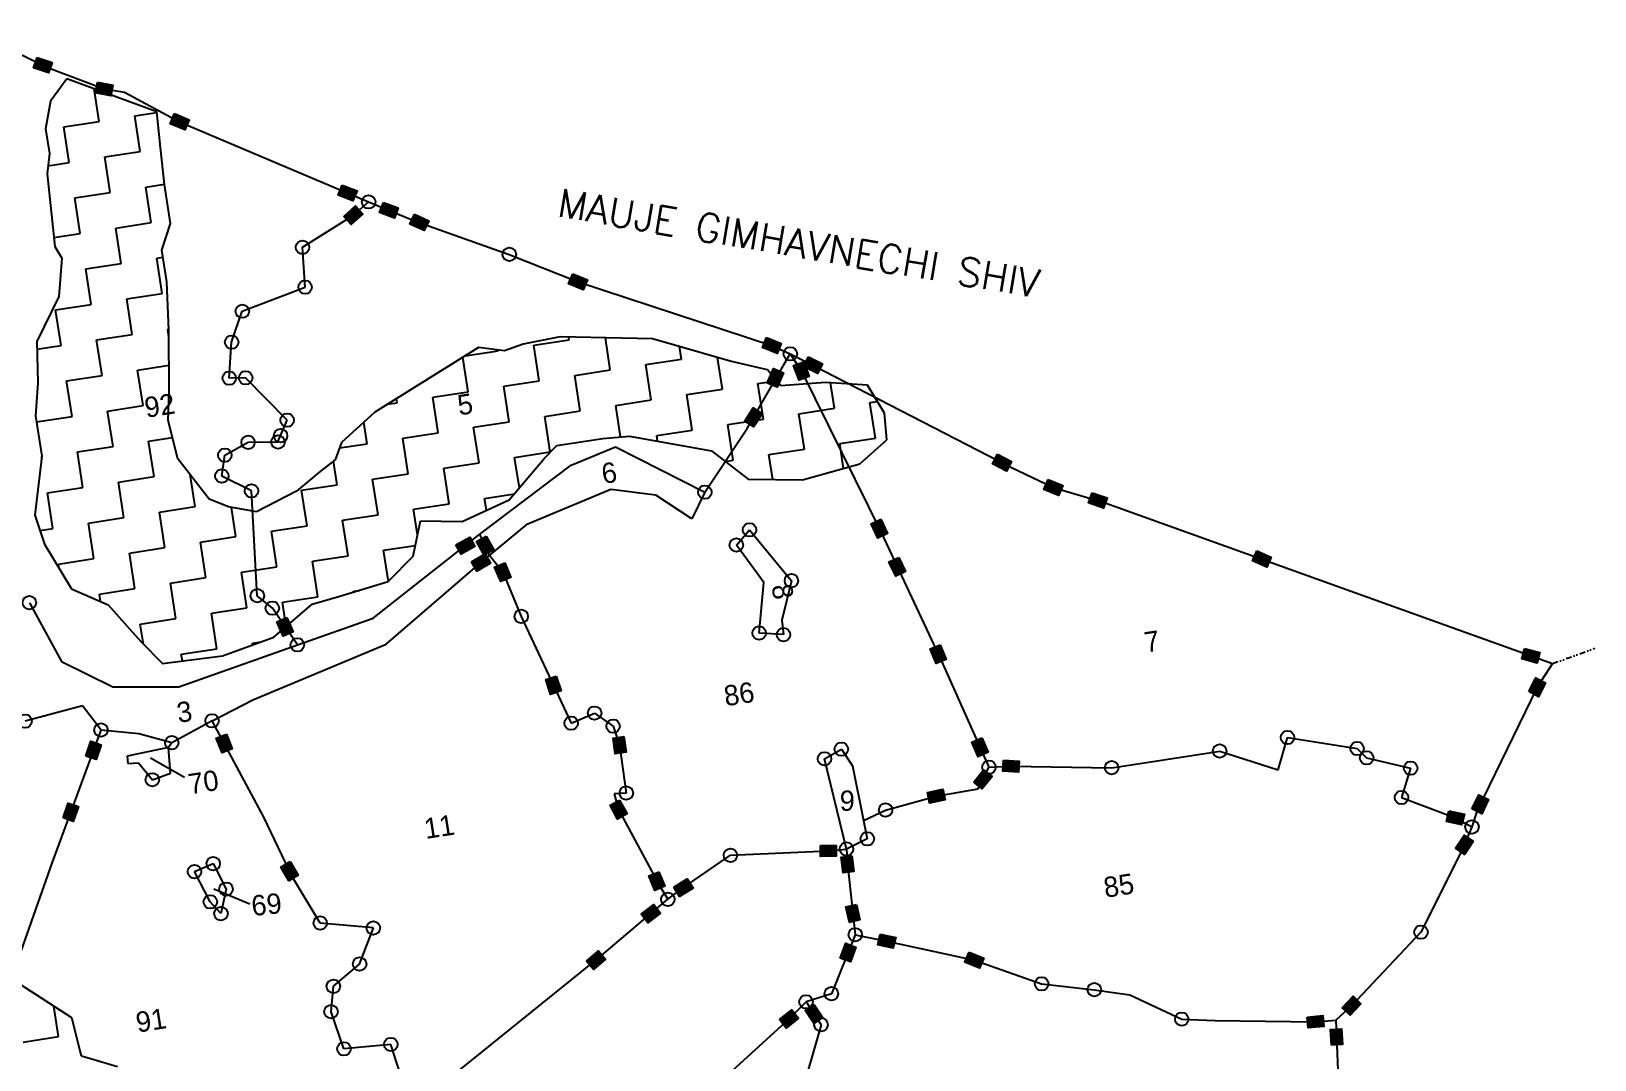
# Model space of a CAD drawing. Header units: metres. Extents: x 301485 to 306458, y 1961153 to 1964216.
# Drawn here: x 305081 to 306458, y 1963297 to 1964203 of the extents above; entities that cross this region are included whole.
import ezdxf

# ---------------------------------------------------------------- set-up
doc = ezdxf.new("R2010")
doc.units = ezdxf.units.M
doc.linetypes.add('DIVIDE', pattern=[1.25, 0.5, -0.25, 0, -0.25, 0, -0.25])
for name, color, linetype in [('POLY_HATCH', 12, 'Continuous'), ('POLY_PARCEL', 6, 'Continuous'), ('TEXT_MAPOUT', 7, 'Continuous'), ('TEXT_PARCEL', 7, 'Continuous'), ('V_BOUND_LINE', 7, 'Continuous'), ('V_DIVIDE_LINE', 7, 'DIVIDE')]:
    doc.layers.add(name, color=color, linetype=linetype)
doc.styles.get("Standard").update_dxf_attribs({"font": 'simplex.shx'})
doc.styles.add('TEXT_MAP', font='')
doc.styles.get('TEXT_MAP').set_extended_font_data('Kruti Dev 050')
doc.dimstyles.get("Standard").update_dxf_attribs({"dimtxt": 0.18, "dimasz": 0.18, "dimexe": 0.18, "dimexo": 0.0625, "dimgap": 0.09, "dimtad": 0, "dimtih": 1, "dimtoh": 1, "dimdec": 4, "dimzin": 0, "dimdsep": 46, "dimtxsty": 'Standard', "dimcen": 0.09, "dimadec": 0, "dimazin": 0, "dimtfac": 1, "dimtdec": 4, "dimtofl": 0, "dimtmove": 0, "dimatfit": 3, "dimfxl": 1, "dimtolj": 1, "dimtzin": 0, "dimarcsym": 0})

msp = doc.modelspace()

# ---------------------------------------------------------------- hatches: boundary and pattern name
for points in [[(305096.3, 1964166.6), (305099.5, 1964175.7), (305086.3, 1964180.2), (305083.2, 1964171.1)], [(305151.2, 1964146.4), (305153, 1964155.8), (305139.4, 1964158.5), (305137.6, 1964149)], [(305216.3, 1964116.4), (305220.1, 1964125.2), (305207.3, 1964130.7), (305203.5, 1964121.8)], [(305364.4, 1964053.7), (305368, 1964062.6), (305355, 1964067.7), (305351.5, 1964058.8)], [(305400.9, 1964038.6), (305404.3, 1964047.6), (305391.3, 1964052.5), (305387.9, 1964043.5)], [(305373.2, 1964042.1), (305366.8, 1964049.3), (305356.4, 1964040.1), (305362.8, 1964032.9)], [(305427.2, 1964027.6), (305431.1, 1964036.3), (305418.5, 1964042.1), (305414.5, 1964033.3)], [(305567.2, 1963975.5), (305570.8, 1963984.4), (305558, 1963989.6), (305554.3, 1963980.7)], [(305737.9, 1963919.3), (305741.5, 1963928.2), (305728.7, 1963933.5), (305725.1, 1963924.6)], [(305773.4, 1963901.7), (305777.8, 1963910.2), (305765.5, 1963916.6), (305761.1, 1963908)], [(305743.5, 1963902.3), (305734.7, 1963906.1), (305729.2, 1963893.4), (305738, 1963889.6)], [(305757.2, 1963895.8), (305766.2, 1963899.1), (305761.4, 1963912.1), (305752.4, 1963908.8)], [(305709.4, 1963859.9), (305717.4, 1963854.7), (305724.9, 1963866.4), (305716.9, 1963871.6)], [(305939.9, 1963815.8), (305944.4, 1963824.3), (305932.1, 1963830.7), (305927.6, 1963822.2)], [(305985.7, 1963794.3), (305989.4, 1963803.2), (305976.6, 1963808.5), (305972.9, 1963799.6)], [(306025.2, 1963783.1), (306028.4, 1963792.2), (306015.3, 1963796.8), (306012.1, 1963787.8)], [(305826.5, 1963756.7), (305835.2, 1963760.8), (305829.3, 1963773.4), (305820.6, 1963769.3)], [(305471.8, 1963749.3), (305467.2, 1963757.7), (305455.1, 1963751), (305459.7, 1963742.6)], [(305480.1, 1963741.8), (305488.5, 1963746.5), (305481.6, 1963758.6), (305473.3, 1963753.8)], [(305485.6, 1963734.7), (305480.7, 1963742.9), (305468.7, 1963735.8), (305473.6, 1963727.6)], [(305842.3, 1963723.2), (305851, 1963727.3), (305845.1, 1963739.8), (305836.4, 1963735.8)], [(306169, 1963731.3), (306173, 1963740), (306160.3, 1963745.7), (306156.4, 1963736.9)], [(305494.6, 1963718.5), (305503.4, 1963722.2), (305498.1, 1963735), (305489.2, 1963731.3)], [(305303.1, 1963670.4), (305311.9, 1963674.4), (305306.2, 1963687), (305297.5, 1963683.1)], [(305878, 1963646.3), (305886.9, 1963650), (305881.6, 1963662.8), (305872.7, 1963659.2)], [(306407, 1963646.8), (306409.5, 1963656), (306396.1, 1963659.7), (306393.6, 1963650.4)], [(305538.5, 1963619.2), (305547.7, 1963622.2), (305543.3, 1963635.3), (305534.2, 1963632.3)], [(306414.6, 1963629.4), (306406.1, 1963633.9), (306399.7, 1963621.6), (306408.2, 1963617.1)], [(305249.2, 1963567.7), (305258.2, 1963571.2), (305253, 1963584.1), (305244.1, 1963580.6)], [(305142.8, 1963574.8), (305133.7, 1963578), (305129.2, 1963564.9), (305138.2, 1963561.7)], [(305595.4, 1963566.9), (305604.9, 1963568.3), (305603, 1963582), (305593.5, 1963580.7)], [(305914.9, 1963564.3), (305923.7, 1963568.2), (305918.2, 1963580.9), (305909.4, 1963577.1)], [(305950.4, 1963550.8), (305950.9, 1963560.4), (305937.1, 1963561.2), (305936.6, 1963551.6)], [(305927.2, 1963546.9), (305919.7, 1963552.8), (305911.1, 1963541.9), (305918.6, 1963536)], [(305885.8, 1963526.4), (305883.8, 1963535.8), (305870.2, 1963532.9), (305872.2, 1963523.5)], [(306364.4, 1963526.6), (306355.8, 1963530.8), (306349.7, 1963518.3), (306358.4, 1963514.1)], [(305122.8, 1963520.4), (305113.7, 1963523.5), (305109.2, 1963510.4), (305118.2, 1963507.3)], [(305597.3, 1963509.3), (305605.8, 1963513.9), (305599.2, 1963526.1), (305590.8, 1963521.6)], [(306340.9, 1963504.2), (306343.1, 1963513.6), (306329.5, 1963516.7), (306327.4, 1963507.3)], [(306350.8, 1963489.9), (306342.8, 1963495.2), (306335.1, 1963483.7), (306343.1, 1963478.3)], [(305790, 1963476.6), (305789.9, 1963486.2), (305776.1, 1963486.1), (305776.2, 1963476.5)], [(305796, 1963462.1), (305805.5, 1963463.3), (305803.7, 1963477.1), (305794.2, 1963475.9)], [(305308, 1963455.1), (305316.2, 1963459.9), (305309.2, 1963471.9), (305300.9, 1963467)], [(305630.3, 1963446.5), (305639.1, 1963450.2), (305633.9, 1963463), (305625, 1963459.4)], [(305663.9, 1963448.6), (305658.8, 1963456.8), (305647, 1963449.4), (305652.1, 1963441.3)], [(305635.1, 1963426.4), (305629.3, 1963434), (305618.3, 1963425.6), (305624.1, 1963417.9)], [(305801.5, 1963418.4), (305810.8, 1963420.5), (305807.8, 1963434), (305798.5, 1963432)], [(305840.2, 1963395.8), (305842.3, 1963405.1), (305828.7, 1963408.1), (305826.7, 1963398.7)], [(305586.7, 1963385.9), (305580.5, 1963393.2), (305570, 1963384.3), (305576.2, 1963376.9)], [(305807.3, 1963396.7), (305798.3, 1963400), (305793.5, 1963386.9), (305802.5, 1963383.6)], [(305916.2, 1963378), (305919.8, 1963386.9), (305907, 1963392.2), (305903.3, 1963383.3)], [(306252, 1963346.7), (306245, 1963353.3), (306235.5, 1963343.2), (306242.5, 1963336.6)], [(305756.8, 1963334), (305750.8, 1963341.5), (305740, 1963332.8), (305746, 1963325.3)], [(305770.2, 1963329.3), (305778.2, 1963334.6), (305770.6, 1963346.2), (305762.6, 1963340.9)], [(306219.4, 1963326.8), (306218.3, 1963336.4), (306204.6, 1963334.9), (306205.6, 1963325.4)], [(306234.8, 1963324.5), (306225.3, 1963324), (306226, 1963310.2), (306235.6, 1963310.7)]]:
    msp.add_hatch(color=256).paths.add_polyline_path(points)

# ---------------------------------------------------------------- linework, layer by layer
for points in [[(305086.3, 1964180.2), (305099.5, 1964175.7), (305096.3, 1964166.6), (305083.2, 1964171.1)], [(305139.4, 1964158.5), (305153, 1964155.8), (305151.2, 1964146.4), (305137.6, 1964149)], [(305207.3, 1964130.7), (305220.1, 1964125.2), (305216.3, 1964116.4), (305203.5, 1964121.8)], [(305355, 1964067.7), (305368, 1964062.6), (305364.4, 1964053.7), (305351.5, 1964058.8)], [(305391.3, 1964052.5), (305404.3, 1964047.6), (305400.9, 1964038.6), (305387.9, 1964043.5)], [(305356.4, 1964040.1), (305366.8, 1964049.3), (305373.2, 1964042.1), (305362.8, 1964032.9)], [(305418.5, 1964042.1), (305431.1, 1964036.3), (305427.2, 1964027.6), (305414.5, 1964033.3)], [(305558, 1963989.6), (305570.8, 1963984.4), (305567.2, 1963975.5), (305554.3, 1963980.7)], [(305728.7, 1963933.5), (305741.5, 1963928.2), (305737.9, 1963919.3), (305725.1, 1963924.6)], [(305765.5, 1963916.6), (305777.8, 1963910.2), (305773.4, 1963901.7), (305761.1, 1963908)], [(305729.2, 1963893.4), (305734.7, 1963906.1), (305743.5, 1963902.3), (305738, 1963889.6)], [(305761.4, 1963912.1), (305766.2, 1963899.1), (305757.2, 1963895.8), (305752.4, 1963908.8)], [(305724.9, 1963866.4), (305717.4, 1963854.7), (305709.4, 1963859.9), (305716.9, 1963871.6)], [(305932.1, 1963830.7), (305944.4, 1963824.3), (305939.9, 1963815.8), (305927.6, 1963822.2)], [(305976.6, 1963808.5), (305989.4, 1963803.2), (305985.7, 1963794.3), (305972.9, 1963799.6)], [(306015.3, 1963796.8), (306028.4, 1963792.2), (306025.2, 1963783.1), (306012.1, 1963787.8)], [(305829.3, 1963773.4), (305835.2, 1963760.8), (305826.5, 1963756.7), (305820.6, 1963769.3)], [(305455.1, 1963751), (305467.2, 1963757.7), (305471.8, 1963749.3), (305459.7, 1963742.6)], [(305481.6, 1963758.6), (305488.5, 1963746.5), (305480.1, 1963741.8), (305473.3, 1963753.8)], [(305468.7, 1963735.8), (305480.7, 1963742.9), (305485.6, 1963734.7), (305473.6, 1963727.6)], [(305845.1, 1963739.8), (305851, 1963727.3), (305842.3, 1963723.2), (305836.4, 1963735.8)], [(306160.3, 1963745.7), (306173, 1963740), (306169, 1963731.3), (306156.4, 1963736.9)], [(305498.1, 1963735), (305503.4, 1963722.2), (305494.6, 1963718.5), (305489.2, 1963731.3)], [(305306.2, 1963687), (305311.9, 1963674.4), (305303.1, 1963670.4), (305297.5, 1963683.1)], [(305881.6, 1963662.8), (305886.9, 1963650), (305878, 1963646.3), (305872.7, 1963659.2)], [(306396.1, 1963659.7), (306409.5, 1963656), (306407, 1963646.8), (306393.6, 1963650.4)], [(305543.3, 1963635.3), (305547.7, 1963622.2), (305538.5, 1963619.2), (305534.2, 1963632.3)], [(306399.7, 1963621.6), (306406.1, 1963633.9), (306414.6, 1963629.4), (306408.2, 1963617.1)], [(305253, 1963584.1), (305258.2, 1963571.2), (305249.2, 1963567.7), (305244.1, 1963580.6)], [(305129.2, 1963564.9), (305133.7, 1963578), (305142.8, 1963574.8), (305138.2, 1963561.7)], [(305603, 1963582), (305604.9, 1963568.3), (305595.4, 1963566.9), (305593.5, 1963580.7)], [(305918.2, 1963580.9), (305923.7, 1963568.2), (305914.9, 1963564.3), (305909.4, 1963577.1)], [(305937.1, 1963561.2), (305950.9, 1963560.4), (305950.4, 1963550.8), (305936.6, 1963551.6)], [(305911.1, 1963541.9), (305919.7, 1963552.8), (305927.2, 1963546.9), (305918.6, 1963536)], [(305870.2, 1963532.9), (305883.8, 1963535.8), (305885.8, 1963526.4), (305872.2, 1963523.5)], [(306349.7, 1963518.3), (306355.8, 1963530.8), (306364.4, 1963526.6), (306358.4, 1963514.1)], [(305109.2, 1963510.4), (305113.7, 1963523.5), (305122.8, 1963520.4), (305118.2, 1963507.3)], [(305599.2, 1963526.1), (305605.8, 1963513.9), (305597.3, 1963509.3), (305590.8, 1963521.6)], [(306329.5, 1963516.7), (306343.1, 1963513.6), (306340.9, 1963504.2), (306327.4, 1963507.3)], [(306335.1, 1963483.7), (306342.8, 1963495.2), (306350.8, 1963489.9), (306343.1, 1963478.3)], [(305776.1, 1963486.1), (305789.9, 1963486.2), (305790, 1963476.6), (305776.2, 1963476.5)], [(305803.7, 1963477.1), (305805.5, 1963463.3), (305796, 1963462.1), (305794.2, 1963475.9)], [(305309.2, 1963471.9), (305316.2, 1963459.9), (305308, 1963455.1), (305300.9, 1963467)], [(305633.9, 1963463), (305639.1, 1963450.2), (305630.3, 1963446.5), (305625, 1963459.4)], [(305647, 1963449.4), (305658.8, 1963456.8), (305663.9, 1963448.6), (305652.1, 1963441.3)], [(305618.3, 1963425.6), (305629.3, 1963434), (305635.1, 1963426.4), (305624.1, 1963417.9)], [(305807.8, 1963434), (305810.8, 1963420.5), (305801.5, 1963418.4), (305798.5, 1963432)], [(305828.7, 1963408.1), (305842.3, 1963405.1), (305840.2, 1963395.8), (305826.7, 1963398.7)], [(305570, 1963384.3), (305580.5, 1963393.2), (305586.7, 1963385.9), (305576.2, 1963376.9)], [(305793.5, 1963386.9), (305798.3, 1963400), (305807.3, 1963396.7), (305802.5, 1963383.6)], [(305907, 1963392.2), (305919.8, 1963386.9), (305916.2, 1963378), (305903.3, 1963383.3)], [(306235.5, 1963343.2), (306245, 1963353.3), (306252, 1963346.7), (306242.5, 1963336.6)], [(305740, 1963332.8), (305750.8, 1963341.5), (305756.8, 1963334), (305746, 1963325.3)], [(305770.6, 1963346.2), (305778.2, 1963334.6), (305770.2, 1963329.3), (305762.6, 1963340.9)], [(306204.6, 1963334.9), (306218.3, 1963336.4), (306219.4, 1963326.8), (306205.6, 1963325.4)], [(306226, 1963310.2), (306225.3, 1963324), (306234.8, 1963324.5), (306235.6, 1963310.7)]]:
    msp.add_lwpolyline(points, close=True)
for centre in [(305378.2, 1964052.9), (305320, 1964012.9), (305502.1, 1964006.7), (305322.3, 1963977.8), (305267, 1963956.6), (305257.6, 1963929.4), (305749.5, 1963919.1), (305255.5, 1963897.7), (305269.9, 1963898), (305306.5, 1963860.7), (305272.1, 1963841.2), (305298.4, 1963841.5), (305300.7, 1963847), (305251.6, 1963829.9), (305249, 1963811.5), (305275.1, 1963798.4), (305674.3, 1963797.3), (305713.6, 1963764.1), (305702, 1963750.7), (305750.5, 1963719.3), (305280.2, 1963706.1), (305079.5, 1963699.9), (305293.5, 1963695.1), (305512.6, 1963687.9), (305315.5, 1963662.8), (305722.1, 1963673.2), (305743.5, 1963671.8), (305075.7, 1963595.6), (305240.4, 1963595.9), (305556.6, 1963593.8), (305577.2, 1963602.7), (305142.6, 1963587.8), (305593.5, 1963591.2), (306187.3, 1963581.2), (305204.9, 1963576.6), (305794.5, 1963570.9), (306127.6, 1963569.3), (306248.6, 1963571.5), (305779.6, 1963562.5), (305924.4, 1963555.1), (306032.5, 1963554.6), (306257, 1963563.3), (306295.7, 1963554.2), (305187.8, 1963544), (305605.1, 1963532.3), (306287.7, 1963528.4), (305833.4, 1963517.3), (306349.7, 1963502.4), (305799, 1963483), (305817.3, 1963492), (305241.4, 1963470.1), (305696.8, 1963477.5), (305224.9, 1963463.1), (305252.7, 1963447.7), (305238.8, 1963436.5), (305641.7, 1963438.7), (305248.2, 1963426.1), (305335.6, 1963417.8), (305382.4, 1963413.5), (305806.7, 1963407.5), (306304.8, 1963409.8), (305370.3, 1963381.7), (305347.2, 1963362.1), (305970.8, 1963364.3), (306017.2, 1963359.1), (305763.4, 1963348.4), (305785.7, 1963355.6), (305345.1, 1963339.7), (306094.2, 1963333.2), (305776.6, 1963328.3), (305356.5, 1963307), (305397.8, 1963310.9)]:
    msp.add_circle(centre, 5.94)
at = {"layer": 'POLY_HATCH'}
for p, q in [((305112.5, 1964161.4), (305098, 1964141.6)), ((305191.7, 1964132.2), (305112.5, 1964161.4)), ((305098, 1964141.6), (305093.8, 1964117.2)), ((305195, 1964100.9), (305191.7, 1964132.2)), ((305093.8, 1964117.2), (305097.2, 1964095.4)), ((305097.2, 1964095.4), (305095.2, 1964077.6)), ((305198.4, 1964068.1), (305195, 1964100.9)), ((305095.2, 1964077.6), (305101.9, 1964013.5)), ((305203.7, 1964033.9), (305198.4, 1964068.1)), ((305196.2, 1964010.5), (305203.7, 1964033.9)), ((305101.9, 1964013.5), (305108.2, 1964003.3)), ((305108.2, 1964003.3), (305105.4, 1963969.5)), ((305200.5, 1963982.6), (305196.2, 1964010.5)), ((305105.4, 1963969.5), (305086.1, 1963930)), ((305202.3, 1963939.9), (305200.5, 1963982.6)), ((305086.1, 1963930), (305086.9, 1963893.5)), ((305202.6, 1963885.9), (305202.3, 1963939.9)), ((305546.8, 1963934.1), (305514.4, 1963927.6)), ((305628.2, 1963932.4), (305546.8, 1963934.1)), ((305696.5, 1963912.7), (305628.2, 1963932.4)), ((305475.1, 1963924.7), (305414.1, 1963886.7)), ((305497.8, 1963921.8), (305475.1, 1963924.7)), ((305514.4, 1963927.6), (305497.8, 1963921.8)), ((305729.4, 1963905), (305696.5, 1963912.7)), ((305741.2, 1963891), (305729.4, 1963905)), ((305086.9, 1963893.5), (305085, 1963864.6)), ((305780.5, 1963893.8), (305741.2, 1963891)), ((305817.4, 1963891.6), (305780.5, 1963893.8)), ((305832.4, 1963866.8), (305817.4, 1963891.6)), ((305201.8, 1963860.3), (305202.6, 1963885.9)), ((305414.1, 1963886.7), (305383.6, 1963867.7)), ((305085, 1963864.6), (305090.5, 1963828.9)), ((305210.2, 1963826.7), (305201.8, 1963860.3)), ((305383.6, 1963867.7), (305354.3, 1963840.9)), ((305834.4, 1963843.3), (305832.4, 1963866.8)), ((305584.4, 1963844.6), (305608, 1963846.6)), ((305608, 1963846.6), (305680, 1963833.8)), ((305354.3, 1963840.9), (305348.7, 1963825.7)), ((305533, 1963827.1), (305544, 1963838.3)), ((305544, 1963838.3), (305584.4, 1963844.6)), ((305680, 1963833.8), (305712.5, 1963808.6)), ((305810.6, 1963822.2), (305834.4, 1963843.3)), ((305090.5, 1963828.9), (305084.2, 1963777)), ((305237.9, 1963791.2), (305210.2, 1963826.7)), ((305348.7, 1963825.7), (305335.9, 1963815.8)), ((305502.1, 1963790.5), (305533, 1963827.1)), ((305760.3, 1963808), (305810.6, 1963822.2)), ((305335.9, 1963815.8), (305314.8, 1963798.3)), ((305712.5, 1963808.6), (305760.3, 1963808)), ((305254.9, 1963784.3), (305237.9, 1963791.2)), ((305314.8, 1963798.3), (305279.4, 1963780.1)), ((305460.5, 1963771.4), (305502.1, 1963790.5)), ((305084.2, 1963777), (305092.9, 1963751.4)), ((305279.4, 1963780.1), (305254.9, 1963784.3)), ((305417.5, 1963740.9), (305423.8, 1963772.1)), ((305423.8, 1963772.1), (305460.5, 1963771.4)), ((305092.9, 1963751.4), (305116.5, 1963712.1)), ((305395.5, 1963718.5), (305417.5, 1963740.9)), ((305116.5, 1963712.1), (305148.9, 1963698)), ((305352.9, 1963705.6), (305395.5, 1963718.5)), ((305148.9, 1963698), (305177.7, 1963665.9)), ((305294.8, 1963669.6), (305328.5, 1963698.6)), ((305328.5, 1963698.6), (305352.9, 1963705.6)), ((305249.6, 1963653.1), (305294.8, 1963669.6)), ((305177.7, 1963665.9), (305196.6, 1963646.5)), ((305196.6, 1963646.5), (305249.6, 1963653.1)), ((305116.9, 1963334.4), (305071, 1963363.9)), ((305125.3, 1963300.7), (305116.9, 1963334.4)), ((305157, 1963291.3), (305125.3, 1963300.7))]:
    msp.add_line(p, q, dxfattribs=at)
at = {"layer": 'POLY_HATCH', "linetype": 'Continuous'}
for p, q in [((305104.2, 1964150.1), (305105, 1964150.2)), ((305105, 1964150.2), (305104.9, 1964151)), ((305141.1, 1964123.8), (305136.7, 1964152.5)), ((305109.8, 1964119), (305141.1, 1964123.8)), ((305172.4, 1964128.6), (305191.8, 1964131.6)), ((305177.2, 1964097.3), (305172.4, 1964128.6)), ((305114.6, 1964087.7), (305109.8, 1964119)), ((305145.9, 1964092.5), (305177.2, 1964097.3)), ((305096, 1964084.8), (305114.6, 1964087.7)), ((305150.7, 1964061.2), (305145.9, 1964092.5)), ((305182, 1964066), (305198.4, 1964068.6)), ((305186.8, 1964034.8), (305182, 1964066)), ((305119.4, 1964056.4), (305150.7, 1964061.2)), ((305124.3, 1964025.1), (305119.4, 1964056.4)), ((305101, 1964021.6), (305124.3, 1964025.1)), ((305155.5, 1964029.9), (305186.8, 1964034.8)), ((305160.4, 1963998.7), (305155.5, 1964029.9)), ((305129.1, 1963993.9), (305160.4, 1963998.7)), ((305191.6, 1964003.5), (305197.1, 1964004.3)), ((305196.4, 1963972.2), (305191.6, 1964003.5)), ((305133.9, 1963962.6), (305129.1, 1963993.9)), ((305165.2, 1963967.4), (305196.4, 1963972.2)), ((305102.6, 1963957.8), (305133.9, 1963962.6)), ((305107.4, 1963926.5), (305102.6, 1963957.8)), ((305170, 1963936.1), (305165.2, 1963967.4)), ((305138.7, 1963931.3), (305170, 1963936.1)), ((305143.5, 1963900), (305138.7, 1963931.3)), ((305201.3, 1963940.9), (305202.2, 1963941.1)), ((305202.3, 1963934.1), (305201.3, 1963940.9)), ((305523.7, 1963926.6), (305554.9, 1963931.4)), ((305554.9, 1963931.4), (305554.5, 1963934)), ((305591, 1963904.9), (305586.7, 1963933.3)), ((305086.2, 1963923.2), (305107.4, 1963926.5)), ((305465.9, 1963885.6), (305461.2, 1963916.1)), ((305463.1, 1963917.2), (305492.4, 1963921.7)), ((305492.4, 1963921.7), (305492.3, 1963922.5)), ((305528.5, 1963895.3), (305523.7, 1963926.6)), ((305622.3, 1963909.7), (305653.6, 1963914.5)), ((305653.6, 1963914.5), (305651.9, 1963925.5)), ((305689.7, 1963888.1), (305685.4, 1963915.9)), ((305174.8, 1963904.8), (305202.5, 1963909.1)), ((305179.6, 1963873.6), (305174.8, 1963904.8)), ((305559.8, 1963900.1), (305591, 1963904.9)), ((305627.1, 1963878.5), (305622.3, 1963909.7)), ((305112.3, 1963895.2), (305143.5, 1963900)), ((305117.1, 1963863.9), (305112.3, 1963895.2)), ((305497.2, 1963890.5), (305528.5, 1963895.3)), ((305502, 1963859.2), (305497.2, 1963890.5)), ((305564.6, 1963868.8), (305559.8, 1963900.1)), ((305658.4, 1963883.3), (305689.7, 1963888.1)), ((305721, 1963892.9), (305737.4, 1963895.4)), ((305725.8, 1963861.6), (305721, 1963892.9)), ((305788.3, 1963871.3), (305784.9, 1963893.6)), ((305148.3, 1963868.7), (305179.6, 1963873.6)), ((305394.9, 1963874.7), (305403.4, 1963876)), ((305403.4, 1963876), (305402.8, 1963879.6)), ((305434.7, 1963880.8), (305465.9, 1963885.6)), ((305439.5, 1963849.5), (305434.7, 1963880.8)), ((305595.9, 1963873.6), (305627.1, 1963878.5)), ((305600.1, 1963845.9), (305595.9, 1963873.6)), ((305663.2, 1963852), (305658.4, 1963883.3)), ((305819.6, 1963876.1), (305826.2, 1963877.1)), ((305824.4, 1963844.8), (305819.6, 1963876.1)), ((305085.9, 1963859.1), (305117.1, 1963863.9)), ((305153.2, 1963837.5), (305148.3, 1963868.7)), ((305470.7, 1963854.4), (305502, 1963859.2)), ((305533.3, 1963864), (305564.6, 1963868.8)), ((305538.1, 1963832.7), (305533.3, 1963864)), ((305694.5, 1963856.8), (305725.8, 1963861.6)), ((305757.1, 1963866.4), (305788.3, 1963871.3)), ((305761.9, 1963835.2), (305757.1, 1963866.4)), ((305184.4, 1963842.3), (305205.5, 1963845.5)), ((305376.9, 1963839.9), (305374, 1963858.9)), ((305408.2, 1963844.7), (305439.5, 1963849.5)), ((305475.6, 1963823.1), (305470.7, 1963854.4)), ((305631.9, 1963847.2), (305663.2, 1963852)), ((305632.7, 1963842.2), (305631.9, 1963847.2)), ((305699.3, 1963825.5), (305694.5, 1963856.8)), ((305121.9, 1963832.7), (305153.2, 1963837.5)), ((305126.7, 1963801.4), (305121.9, 1963832.7)), ((305189.3, 1963811), (305184.4, 1963842.3)), ((305352.6, 1963836.2), (305376.9, 1963839.9)), ((305413, 1963813.5), (305408.2, 1963844.7)), ((305506.8, 1963827.9), (305538.1, 1963832.7)), ((305730.6, 1963830.3), (305761.9, 1963835.2)), ((305793.2, 1963840), (305824.4, 1963844.8)), ((305796.5, 1963818.2), (305793.2, 1963840)), ((305090.4, 1963827.8), (305090.6, 1963827.8)), ((305090.6, 1963827.8), (305090.5, 1963828.7)), ((305350.5, 1963803.8), (305347.3, 1963824.6)), ((305444.3, 1963818.3), (305475.6, 1963823.1)), ((305449.1, 1963787), (305444.3, 1963818.3)), ((305511, 1963801), (305506.8, 1963827.9)), ((305692.1, 1963824.4), (305699.3, 1963825.5)), ((305734, 1963808.4), (305730.6, 1963830.3)), ((305158, 1963806.2), (305189.3, 1963811)), ((305162.8, 1963774.9), (305158, 1963806.2)), ((305225.4, 1963784.6), (305221, 1963812.8)), ((305381.7, 1963808.6), (305413, 1963813.5)), ((305386.6, 1963777.4), (305381.7, 1963808.6)), ((305095.4, 1963796.6), (305126.7, 1963801.4)), ((305100.2, 1963765.3), (305095.4, 1963796.6)), ((305319.2, 1963799), (305350.5, 1963803.8)), ((305324, 1963767.7), (305319.2, 1963799)), ((305480.4, 1963791.8), (305506.6, 1963795.8)), ((305482, 1963781.3), (305480.4, 1963791.8)), ((305194.1, 1963779.7), (305225.4, 1963784.6)), ((305198.9, 1963748.5), (305194.1, 1963779.7)), ((305261.4, 1963758.1), (305257.5, 1963783.8)), ((305355.3, 1963772.5), (305386.6, 1963777.4)), ((305417.8, 1963782.2), (305449.1, 1963787)), ((305421.3, 1963759.8), (305417.8, 1963782.2)), ((305088.8, 1963763.5), (305100.2, 1963765.3)), ((305131.5, 1963770.1), (305162.8, 1963774.9)), ((305136.3, 1963738.8), (305131.5, 1963770.1)), ((305292.7, 1963762.9), (305324, 1963767.7)), ((305297.5, 1963731.6), (305292.7, 1963762.9)), ((305360.1, 1963741.3), (305355.3, 1963772.5)), ((305230.2, 1963753.3), (305261.4, 1963758.1)), ((305235, 1963722), (305230.2, 1963753.3)), ((305391.4, 1963746.1), (305419.4, 1963750.4)), ((305105.1, 1963734), (305136.3, 1963738.8)), ((305167.6, 1963743.6), (305198.9, 1963748.5)), ((305172.4, 1963712.4), (305167.6, 1963743.6)), ((305328.8, 1963736.5), (305360.1, 1963741.3)), ((305333.6, 1963705.2), (305328.8, 1963736.5)), ((305395.6, 1963718.6), (305391.4, 1963746.1)), ((305105.7, 1963730.1), (305105.1, 1963734)), ((305203.7, 1963717.2), (305235, 1963722)), ((305266.3, 1963726.8), (305297.5, 1963731.6)), ((305271.1, 1963695.5), (305266.3, 1963726.8)), ((305141.2, 1963707.5), (305172.4, 1963712.4)), ((305208.5, 1963685.9), (305203.7, 1963717.2)), ((305364.9, 1963710), (305370.2, 1963710.8)), ((305365, 1963709.2), (305364.9, 1963710)), ((305142.2, 1963700.9), (305141.2, 1963707.5)), ((305239.8, 1963690.7), (305271.1, 1963695.5)), ((305302.4, 1963700.4), (305333.6, 1963705.2)), ((305305.7, 1963678.9), (305302.4, 1963700.4)), ((305177.2, 1963681.1), (305208.5, 1963685.9)), ((305180, 1963663.5), (305177.2, 1963681.1)), ((305244.6, 1963659.4), (305239.8, 1963690.7)), ((305213.3, 1963654.6), (305244.6, 1963659.4)), ((305214.3, 1963648.7), (305213.3, 1963654.6)), ((305275.9, 1963664.3), (305283.4, 1963665.4)), ((305276.1, 1963662.8), (305275.9, 1963664.3)), ((305105.1, 1963317.8), (305101, 1963344.6)), ((305073.9, 1963313), (305105.1, 1963317.8))]:
    msp.add_line(p, q, dxfattribs=at)
at = {"layer": 'POLY_PARCEL'}
for p, q in [((305364.8, 1964041.1), (305378.2, 1964052.9)), ((305320, 1964012.9), (305364.8, 1964041.1)), ((305322.3, 1963977.8), (305320, 1964012.9)), ((305267, 1963956.6), (305322.3, 1963977.8)), ((305257.6, 1963929.4), (305267, 1963956.6)), ((305255.5, 1963897.7), (305257.6, 1963929.4)), ((305711.4, 1963853.3), (305749.5, 1963919.1)), ((305749.5, 1963919.1), (305759.3, 1963903.9)), ((305759.3, 1963903.9), (305829.8, 1963761.1)), ((305269.9, 1963898), (305255.5, 1963897.7)), ((305306.5, 1963860.7), (305269.9, 1963898)), ((305298.4, 1963841.5), (305306.5, 1963860.7)), ((305674.3, 1963797.3), (305711.4, 1963853.3)), ((305251.6, 1963829.9), (305272.1, 1963841.2)), ((305272.1, 1963841.2), (305298.4, 1963841.5)), ((305556.5, 1963821), (305595.7, 1963837.3)), ((305595.7, 1963837.3), (305674.3, 1963797.3)), ((305249, 1963811.5), (305251.6, 1963829.9)), ((305476.2, 1963760.2), (305556.5, 1963821)), ((305275.1, 1963798.4), (305249, 1963811.5)), ((305280.2, 1963706.1), (305275.1, 1963798.4)), ((305591.6, 1963799.7), (305517, 1963768.5)), ((305631.2, 1963794.7), (305591.6, 1963799.7)), ((305662.9, 1963773.8), (305631.2, 1963794.7)), ((305674.3, 1963797.3), (305662.9, 1963773.8)), ((305517, 1963768.5), (305484.8, 1963741.8)), ((305702, 1963750.7), (305713.6, 1963764.1)), ((305713.6, 1963764.1), (305750.5, 1963719.3)), ((305382.3, 1963686.3), (305476.2, 1963760.2)), ((305484.8, 1963741.8), (305476.2, 1963760.2)), ((305726.2, 1963717.6), (305702, 1963750.7)), ((305829.8, 1963761.1), (305882.7, 1963648.4)), ((305393.8, 1963663.4), (305484.8, 1963741.8)), ((305484.8, 1963741.8), (305496.3, 1963726.8)), ((305496.3, 1963726.8), (305512.6, 1963687.9)), ((305722.1, 1963673.2), (305726.2, 1963717.6)), ((305750.5, 1963719.3), (305742.2, 1963684.5)), ((305079.5, 1963699.9), (305107.8, 1963648.1)), ((305293.5, 1963695.1), (305280.2, 1963706.1)), ((305315.5, 1963662.8), (305293.5, 1963695.1)), ((305315.5, 1963662.8), (305382.3, 1963686.3)), ((305512.6, 1963687.9), (305556.6, 1963593.8)), ((305742.2, 1963684.5), (305743.5, 1963671.8)), ((305743.5, 1963671.8), (305722.1, 1963673.2)), ((305211, 1963625.8), (305315.5, 1963662.8)), ((305276.3, 1963614.5), (305393.8, 1963663.4)), ((305107.8, 1963648.1), (305152.9, 1963625.9)), ((305882.7, 1963648.4), (305924.4, 1963555.1)), ((305152.9, 1963625.9), (305211, 1963625.8)), ((305240.4, 1963595.9), (305276.3, 1963614.5)), ((305126.4, 1963609.1), (305075.7, 1963595.6)), ((305142.6, 1963587.8), (305126.4, 1963609.1)), ((305556.6, 1963593.8), (305577.2, 1963602.7)), ((305577.2, 1963602.7), (305593.5, 1963591.2)), ((305099.8, 1963471.3), (305142.6, 1963587.8)), ((305175.8, 1963584.4), (305142.6, 1963587.8)), ((305204.9, 1963576.6), (305175.8, 1963584.4)), ((305240.4, 1963595.9), (305204.9, 1963576.6)), ((305285.9, 1963511), (305240.4, 1963595.9)), ((305593.5, 1963591.2), (305599.2, 1963574.5)), ((305201.9, 1963572.5), (305165.7, 1963564.8)), ((305204.9, 1963576.6), (305201.9, 1963572.5)), ((305203.7, 1963549.8), (305201.9, 1963572.5)), ((305599.2, 1963574.5), (305605.1, 1963532.3)), ((305779.6, 1963562.5), (305794.5, 1963570.9)), ((305794.5, 1963570.9), (305804.3, 1963556.4)), ((306179.1, 1963552.6), (306187.3, 1963581.2)), ((306187.3, 1963581.2), (306248.6, 1963571.5)), ((306248.6, 1963571.5), (306257, 1963563.3)), ((305165.7, 1963564.8), (305166.3, 1963558.4)), ((305166.3, 1963558.4), (305175.6, 1963559)), ((305175.6, 1963559), (305187.8, 1963544)), ((305799, 1963483), (305779.6, 1963562.5)), ((305804.3, 1963556.4), (305814.1, 1963508.1)), ((306032.5, 1963554.6), (306127.6, 1963569.3)), ((306127.6, 1963569.3), (306179.1, 1963552.6)), ((306257, 1963563.3), (306295.7, 1963554.2)), ((305187.8, 1963544), (305203.7, 1963549.8)), ((305915, 1963536), (305924.4, 1963555.1)), ((305924.4, 1963555.1), (305943.8, 1963556)), ((305943.8, 1963556), (306032.5, 1963554.6)), ((306295.7, 1963554.2), (306287.7, 1963528.4)), ((305605.1, 1963532.3), (305594.3, 1963531.5)), ((305594.3, 1963531.5), (305598.3, 1963517.7)), ((305833.4, 1963517.3), (305878, 1963529.6)), ((305878, 1963529.6), (305915, 1963536)), ((305598.3, 1963517.7), (305633.7, 1963451.8)), ((305814.1, 1963508.1), (305833.4, 1963517.3)), ((306287.7, 1963528.4), (306335.2, 1963510.4)), ((305311.1, 1963458.3), (305285.9, 1963511)), ((305814.1, 1963508.1), (305817.3, 1963492)), ((306335.2, 1963510.4), (306349.7, 1963502.4)), ((305817.3, 1963492), (305799, 1963483)), ((305655.5, 1963449), (305696.8, 1963477.5)), ((305696.8, 1963477.5), (305783, 1963481.4)), ((305783, 1963481.4), (305799, 1963483)), ((305799, 1963483), (305799.8, 1963469.6)), ((305038.9, 1963298.7), (305099.8, 1963471.3)), ((305224.9, 1963463.1), (305241.4, 1963470.1)), ((305238.8, 1963436.5), (305224.9, 1963463.1)), ((305241.4, 1963470.1), (305252.7, 1963447.7)), ((305799.8, 1963469.6), (305806.7, 1963407.5)), ((305252.7, 1963447.7), (305248.2, 1963426.1)), ((305335.6, 1963417.8), (305311.1, 1963458.3)), ((305633.7, 1963451.8), (305641.7, 1963438.7)), ((305641.7, 1963438.7), (305655.5, 1963449)), ((305248.2, 1963426.1), (305238.8, 1963436.5)), ((305581.6, 1963387.7), (305641.7, 1963438.7)), ((305382.4, 1963413.5), (305335.6, 1963417.8)), ((305370.3, 1963381.7), (305382.4, 1963413.5)), ((305806.7, 1963407.5), (305785.7, 1963355.6)), ((305806.7, 1963407.5), (305834.5, 1963401.9)), ((305834.5, 1963401.9), (305911.6, 1963385.1)), ((305347.2, 1963362.1), (305370.3, 1963381.7)), ((305434.1, 1963269), (305581.6, 1963387.7)), ((305911.6, 1963385.1), (305970.8, 1963364.3)), ((305970.8, 1963364.3), (305989, 1963362.2)), ((305345.1, 1963339.7), (305347.2, 1963362.1)), ((305785.7, 1963355.6), (305763.4, 1963348.4)), ((305989, 1963362.2), (306017.2, 1963359.1)), ((306017.2, 1963359.1), (306048.4, 1963354.5)), ((306048.4, 1963354.5), (306094.2, 1963333.2)), ((305356.5, 1963307), (305345.1, 1963339.7)), ((305763.4, 1963348.4), (305748.4, 1963333.4)), ((305763.4, 1963348.4), (305776.6, 1963328.3)), ((305748.4, 1963333.4), (305649.4, 1963243.1)), ((305776.6, 1963328.3), (305747, 1963225.7)), ((306094.2, 1963333.2), (306123.7, 1963332)), ((306123.7, 1963332), (306212, 1963330.9)), ((306212, 1963330.9), (306229.8, 1963332.2)), ((305397.8, 1963310.9), (305356.5, 1963307)), ((305408.9, 1963276.2), (305397.8, 1963310.9))]:
    msp.add_line(p, q, dxfattribs=at)
at = {"layer": 'V_BOUND_LINE'}
for p, q in [((305029.7, 1964203.2), (305096.3, 1964171)), ((305096.3, 1964171), (305145.3, 1964152.4)), ((305145.3, 1964152.4), (305163.3, 1964149.5)), ((305163.3, 1964149.5), (305211.8, 1964123.5)), ((305211.8, 1964123.5), (305378.2, 1964052.9)), ((305378.2, 1964052.9), (305418.7, 1964036.3)), ((305418.7, 1964036.3), (305502.1, 1964006.7)), ((305502.1, 1964006.7), (305562.6, 1963982.5)), ((305562.6, 1963982.5), (305733.3, 1963926.4)), ((305733.3, 1963926.4), (305749.5, 1963919.1)), ((305749.5, 1963919.1), (305769.4, 1963909.1)), ((305769.4, 1963909.1), (305943.7, 1963819.3)), ((305943.7, 1963819.3), (305981.2, 1963801.4)), ((305981.2, 1963801.4), (306026.9, 1963788)), ((306026.9, 1963788), (306420.7, 1963646.3)), ((306420.7, 1963646.3), (306407.1, 1963625.5)), ((306407.1, 1963625.5), (306354.4, 1963517)), ((306354.4, 1963517), (306349.7, 1963502.4)), ((306349.7, 1963502.4), (306341, 1963482.3)), ((306341, 1963482.3), (306304.8, 1963409.8)), ((306304.8, 1963409.8), (306243.8, 1963344.9)), ((306243.8, 1963344.9), (306229.8, 1963332.2)), ((306229.8, 1963332.2), (306233.3, 1963248.7))]:
    msp.add_line(p, q, dxfattribs=at)
at = {"layer": 'V_DIVIDE_LINE', "ltscale": 10}
msp.add_line((306420.7, 1963646.3), (306457.8, 1963659.8), dxfattribs=at)

# ---------------------------------------------------------------- texts
at = {"layer": 'TEXT_MAPOUT'}
msp.add_text('MAUJE GIMHAVNECHI SHIV', height=24.918, rotation=350.3324, dxfattribs=at).set_placement((305543.3, 1964040.3))
at = {"layer": 'TEXT_PARCEL', "style": 'TEXT_MAP'}
for s, height, rotation, p in [('92', 17.94, 8.7555, (305182.4, 1963862.7)), ('5', 17.9, 8.7555, (305458, 1963864.8)), ('6', 17.9, 8.7555, (305584.8, 1963804.5)), ('8', 17.9, 278.7555, (305733, 1963714.9)), ('7', 17.9, 8.7555, (306062.7, 1963656)), ('86', 17.94, 8.7555, (305692.6, 1963608.7)), ('3', 17.9, 8.7555, (305210.8, 1963594)), ('70', 17.94, 8.7555, (305220.9, 1963531.1)), ('9', 17.9, 359.3824, (305792.9, 1963516.7)), ('11', 17.94, 8.7555, (305428.6, 1963491.8)), ('85', 17.94, 8.7555, (306026.9, 1963440)), ('69', 17.94, 5.5779, (305275.9, 1963424)), ('91', 17.94, 8.7555, (305174.8, 1963321.3))]:
    msp.add_text(s, height=height, rotation=rotation, dxfattribs=at).set_placement(p)

# ---------------------------------------------------------------- leaders
for points in [[(305216.2, 1963546), (305186.2, 1963562.9)], [(305273.6, 1963434.3), (305241.9, 1963447.7)]]:
    msp.add_leader(points, dimstyle='Standard', override={"dimtxt": 2.5, "dimasz": 2.5, "dimexe": 1.25, "dimexo": 0.625, "dimgap": 0.625, "dimtad": 1, "dimtih": 0, "dimtoh": 0, "dimzin": 8, "dimcen": 2.5, "dimtofl": 1})

doc.saveas('drawing.dxf')
